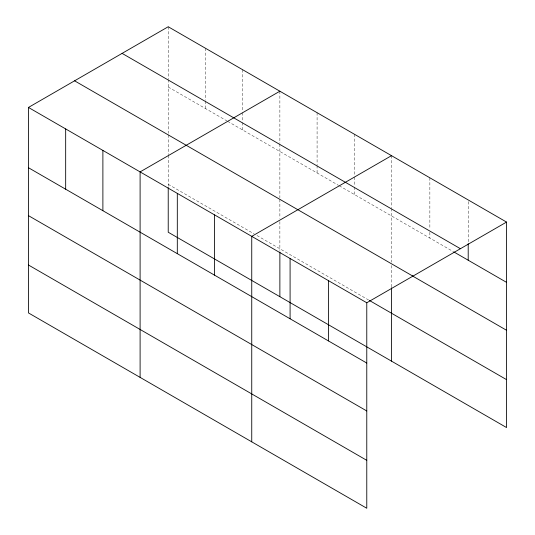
<?xml version="1.0" encoding="UTF-8"?>
<svg xmlns="http://www.w3.org/2000/svg" width="535" height="535" viewBox="0 0 535 535"><rect width="100%" height="100%" fill="white"/><g stroke="black" fill="none" stroke-linecap="round" stroke-linejoin="round"><path stroke-width="0.4" stroke-dasharray="2.67 2.01" d="M168.224 87.024L226.914 120.91M227.629 121.318L338.555 185.364M339.27 185.779L453.011 251.443M168.224 184.314L254.105 233.895M256.974 235.547L368.615 300.001M468.205 201.588L468.205 242.877M429.859 177.801L429.859 228.993M429.859 232.297L429.859 238.082M391.52 155.665L391.52 207.687M391.52 208.51L391.52 262.203M391.52 265.5L391.52 286.894M354.304 134.178L354.304 176.289M354.304 177.118L354.304 186.2M354.304 187.023L354.304 194.452M317.088 112.691L317.088 164.713M317.088 165.536L317.088 172.972M279.872 91.211L279.872 143.226M279.872 144.055L279.872 197.749M279.872 199.401L279.872 218.327M279.872 221.617L279.872 250.42M242.656 69.724L242.656 111.835M242.656 112.658L242.656 121.739M242.656 122.568L242.656 129.998M205.44 48.237L205.44 100.252M205.44 101.082L205.44 108.511M168.224 26.75L168.224 78.772M168.224 79.595L168.224 133.289M168.224 134.94L168.224 154.689M168.224 155.511L168.224 186.789"/><path stroke-width="0.8" d="M28.455 107.448L366.776 302.77L366.776 508.25L28.455 312.921L28.455 107.448L168.224 26.75L506.545 222.078L506.545 427.552L168.224 232.23L168.224 187.618M279.872 91.211L140.103 171.902L140.103 377.382M391.52 155.665L251.744 236.363L251.744 441.836M366.776 302.77L506.545 222.078M122.1 53.38L460.421 248.708M453.733 251.865L506.545 282.353M74.579 80.818L412.9 276.14M412.498 275.973L506.545 330.269M369.331 300.416L506.545 379.636M28.455 167.722L366.776 363.051M28.455 215.638L366.776 410.967M28.455 265.006L366.776 460.334M468.205 243.699L468.205 260.217M391.52 287.716L391.52 361.145M328.43 280.634L328.43 340.915M290.09 258.499L290.09 318.773M279.872 252.072L279.872 296.684M214.528 214.876L214.528 275.15M177.312 193.389L177.312 253.664M102.887 150.415L102.887 210.696M65.671 128.935L65.671 189.209"/></g></svg>
